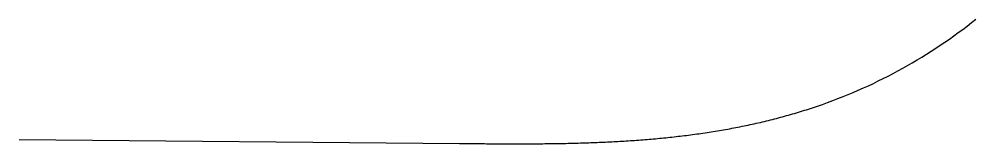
# Model space of a CAD drawing. Header units: metres. Extents: x 195 to 738, y 61 to 131.
import ezdxf

# ---------------------------------------------------------------- set-up
doc = ezdxf.new("R2010")
doc.units = ezdxf.units.M
doc.layers.add('JBTOB_KO_SPO', color=2, linetype='Continuous')

msp = doc.modelspace()

# ---------------------------------------------------------------- linework, layer by layer
at = {"layer": 'JBTOB_KO_SPO', "flags": 128}
msp.add_lwpolyline([(195.31, 63.14), (445.3, 60.93, 0.000179), (454.77, 60.85, 0.000538), (464.24, 60.78, 0.000897), (473.7, 60.74, 0.001255), (483.17, 60.74, 0.001614), (492.64, 60.8, 0.001973), (502.11, 60.92, 0.002331), (511.58, 61.12, 0.00269), (521.05, 61.42, 0.003049), (530.51, 61.83, 0.003408), (539.96, 62.36, 0.003766), (549.41, 63.02, 0.004125), (558.84, 63.84, 0.004484), (568.26, 64.82, 0.004842), (577.66, 65.97, 0.005201), (587.03, 67.31, 0.00556), (596.38, 68.85, 0.005918), (605.68, 70.61, 0.006277), (614.94, 72.59, 0.006636), (624.15, 74.81, 0.006994), (633.29, 77.28, 0.007353), (642.36, 80.01, 0.007712), (651.34, 83.02, 0.083527), (738.45, 131.18)], format="xyb", dxfattribs=at)

doc.saveas('drawing.dxf')
